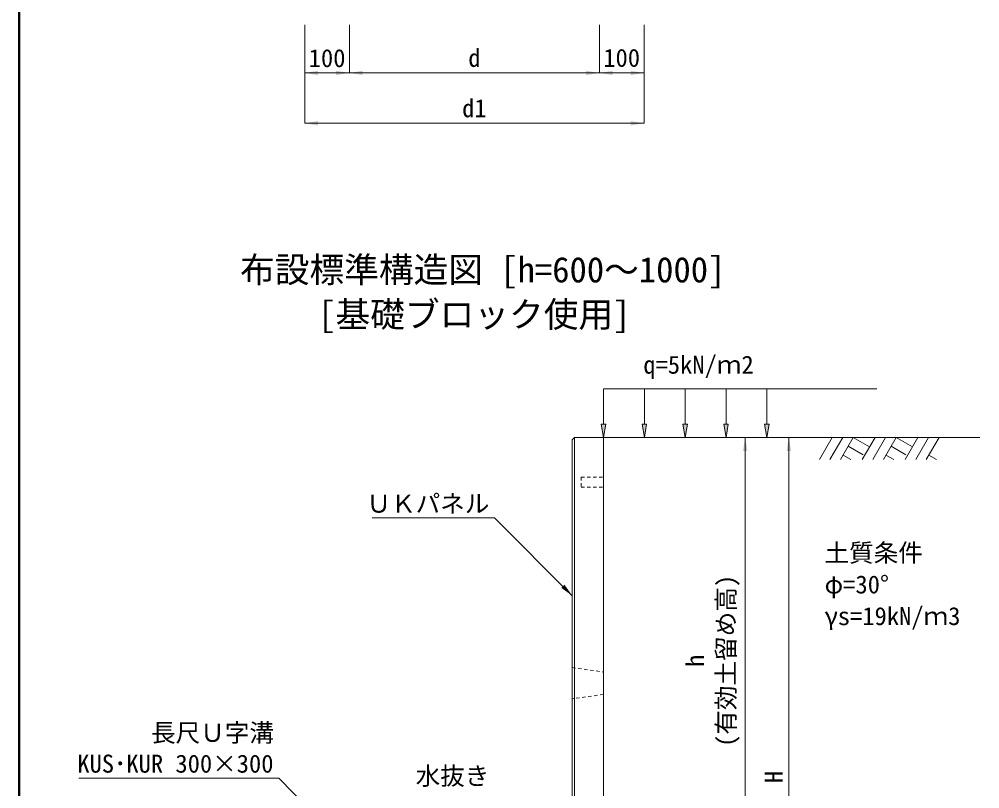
# Model space of a CAD drawing. Units: millimetres at full size. Extents: x 775 to 11990, y -20722 to -13297.
# Drawn here: x 1275 to 3426, y -17450 to -15727 of the extents above; entities that cross this region are included whole.
import ezdxf
from ezdxf.enums import TextEntityAlignment as Align

# ---------------------------------------------------------------- set-up
doc = ezdxf.new("R2010")
doc.units = ezdxf.units.MM
doc.header["$LTSCALE"] = 10
doc.linetypes.add('USER1', pattern=[1.35, 0.75, -0.6])
for name, color, linetype, lineweight in [('0_2', 7, 'Continuous', 13), ('インサート', 3, 'USER1', 9), ('ハッチング', 7, 'Continuous', 9), ('図枠', 7, 'Continuous', 5), ('寸法線', 7, 'Continuous', 9), ('本体', 2, 'Continuous', 20), ('補助線', 4, 'Continuous', 5)]:
    doc.layers.add(name, color=color, linetype=linetype, lineweight=lineweight)
doc.layers.add('文字', color=7, linetype='Continuous')
doc.styles.add('ＭＳ ゴシック', font='')
doc.styles.get('ＭＳ ゴシック').set_extended_font_data('MS Gothic')

# ---------------------------------------------------------------- blocks, each defined once
blk = doc.blocks.new('filled_arrow')
at = {"color": 0, "linetype": 'Continuous', "lineweight": -2}
blk.add_solid([(7.5, 1.25), (0, 0), (7.5, -1.25)], dxfattribs=at)

msp = doc.modelspace()

# ---------------------------------------------------------------- hatches: boundary and pattern name
at = {"layer": '寸法線'}
for points in [[(2588.33, -16633.53), (2583.33, -16663.53), (2578.33, -16633.53)], [(2679.75, -16633.53), (2674.75, -16663.53), (2669.75, -16633.53)], [(2771.16, -16633.53), (2766.16, -16663.53), (2761.16, -16633.53)], [(2862.57, -16633.53), (2857.57, -16663.53), (2852.57, -16633.53)], [(2953.99, -16633.53), (2948.99, -16663.53), (2943.99, -16633.53)]]:
    msp.add_hatch(color=256, dxfattribs=at).paths.add_polyline_path(points)

# ---------------------------------------------------------------- linework, layer by layer
at = {"layer": '0_2', "lineweight": 20}
msp.add_line((2583.33, -16663.53), (3425.69, -16663.53), dxfattribs=at)
at = {"layer": 'インサート'}
for p, q in [((2533.34, -16752.03), (2583.33, -16752.03)), ((2533.34, -16752.03), (2533.34, -16775.03)), ((2533.34, -16775.03), (2583.33, -16775.03))]:
    msp.add_line(p, q, dxfattribs=at)
at = {"layer": 'ハッチング'}
for p, q in [((3095.22, -16663.53), (3066.57, -16713.15)), ((3118.84, -16663.53), (3090.19, -16713.15)), ((3142.46, -16663.53), (3113.82, -16713.15)), ((3142.46, -16663.53), (3179.03, -16684.64)), ((3191.22, -16663.53), (3162.57, -16713.15)), ((3214.84, -16663.53), (3186.19, -16713.15)), ((3238.46, -16663.53), (3209.81, -16713.15)), ((3238.46, -16663.53), (3275.03, -16684.64)), ((3287.22, -16663.53), (3258.57, -16713.15)), ((3310.84, -16663.53), (3282.19, -16713.15)), ((3334.46, -16663.53), (3305.81, -16713.15)), ((3131.04, -16683.31), (3164.45, -16702.61)), ((3227.04, -16683.31), (3260.46, -16702.61)), ((3119.62, -16703.1), (3137.03, -16713.15)), ((3215.62, -16703.1), (3233.03, -16713.15)), ((3311.62, -16703.1), (3329.03, -16713.15))]:
    msp.add_line(p, q, dxfattribs=at)
at = {"layer": '図枠', "lineweight": 40}
msp.add_line((1275.19, -13547.08), (1275.19, -20472.08), dxfattribs=at)
at = {"layer": '寸法線'}
for p, q in [((1914.45, -15739.89), (1914.45, -15847.59)), ((1914.45, -15739.89), (1914.45, -15960.31)), ((2014.45, -15739.89), (2014.45, -15847.59)), ((2014.45, -15739.89), (2014.45, -15847.59)), ((2573.95, -15739.89), (2573.95, -15847.59)), ((2573.95, -15739.89), (2573.95, -15847.59)), ((2673.95, -15739.89), (2673.95, -15847.59)), ((2673.95, -15739.89), (2673.95, -15960.31)), ((1914.45, -15847.59), (2014.45, -15847.59)), ((2014.45, -15847.59), (2573.95, -15847.59)), ((2573.95, -15847.59), (2673.95, -15847.59)), ((1914.45, -15960.31), (2673.95, -15960.31)), ((3195.27, -16554.98), (2583.33, -16554.98)), ((2583.33, -16633.53), (2583.33, -16554.98)), ((2674.75, -16633.53), (2674.75, -16554.98)), ((2766.16, -16633.53), (2766.16, -16554.98)), ((2857.57, -16633.53), (2857.57, -16554.98)), ((2948.99, -16633.53), (2948.99, -16554.98)), ((2608.33, -16663.53), (2998.24, -16663.53)), ((2608.33, -16663.53), (2900.47, -16663.53)), ((2900.47, -17663.53), (2900.47, -16663.53)), ((2998.24, -18183.52), (2998.24, -16663.53))]:
    msp.add_line(p, q, dxfattribs=at)
for points in [[(2588.33, -16633.53), (2583.33, -16663.53), (2578.33, -16633.53)], [(2679.75, -16633.53), (2674.75, -16663.53), (2669.75, -16633.53)], [(2771.16, -16633.53), (2766.16, -16663.53), (2761.16, -16633.53)], [(2862.57, -16633.53), (2857.57, -16663.53), (2852.57, -16633.53)], [(2953.99, -16633.53), (2948.99, -16663.53), (2943.99, -16633.53)]]:
    msp.add_lwpolyline(points, close=True, dxfattribs=at)
for points in [[(2513.33, -17017.69), (2339.05, -16843.41), (2330.04, -16843.41), (2065.67, -16843.41)], [(2088.3, -17663.53), (1856.78, -17426.02), (1847.76, -17426.02), (1408.43, -17426.02)]]:
    msp.add_lwpolyline(points, dxfattribs=at)
at = {"layer": '本体'}
for p, q in [((2513.33, -16668.53), (2518.33, -16663.53)), ((2518.33, -16663.53), (2583.33, -16663.53)), ((2583.33, -16663.53), (2583.33, -18183.52)), ((2513.33, -16668.53), (2513.33, -17848.53))]:
    msp.add_line(p, q, dxfattribs=at)
at = {"layer": '本体', "lineweight": 5}
msp.add_line((2518.33, -16663.53), (2518.33, -17848.53), dxfattribs=at)
at = {"layer": '本体', "linetype": 'USER1', "lineweight": 9}
for p, q in [((2513.33, -17178.53), (2583.33, -17188.53)), ((2583.33, -17238.53), (2513.33, -17248.53))]:
    msp.add_line(p, q, dxfattribs=at)
at = {"layer": '補助線', "color": 8, "lineweight": 40}
msp.add_line((1275.19, -20100.83), (1275.19, -13675.83), dxfattribs=at)

# ---------------------------------------------------------------- block references
at = {"layer": '寸法線', "xscale": 4, "yscale": 4}
for p in [(1914.45, -15847.59), (2014.45, -15847.59), (2573.95, -15847.59), (1914.45, -15960.31)]:
    msp.add_blockref('filled_arrow', p, dxfattribs=at)
for p, rotation in [((2014.45, -15847.59), 180), ((2573.95, -15847.59), 180), ((2673.95, -15847.59), 180), ((2673.95, -15960.31), 180), ((2900.47, -16663.53), 270), ((2998.24, -16663.53), 270), ((2513.33, -17017.69), 135)]:
    msp.add_blockref('filled_arrow', p, dxfattribs=dict(at, rotation=rotation))

# ---------------------------------------------------------------- texts
at = {"layer": '0_2', "style": 'ＭＳ ゴシック'}
for s, p in [(' 布設標準構造図 [h=600～1000]', (1730.88, -16259.53)), ('[基礎ブロック使用]', (1944.55, -16359.53))]:
    msp.add_text(s, height=56.96, dxfattribs=at).set_placement(p, align=Align.TOP_LEFT)
at = {"layer": '寸法線', "style": 'ＭＳ ゴシック'}
for s, p in [('100', (1964.45, -15814.45)), ('d', (2294.2, -15813.84)), ('100', (2623.95, -15813.84)), ('d1', (2294.2, -15926.56))]:
    msp.add_text(s, height=40.35, dxfattribs=at).set_placement(p, align=Align.MIDDLE_CENTER)
for s, p in [('ＵＫパネル', (2327.79, -16791.33)), ('水抜き', (2327.71, -17400.83))]:
    msp.add_text(s, height=40.35, dxfattribs=at).set_placement(p, align=Align.TOP_RIGHT)
for s, p in [('土質条件', (3078.12, -16901.53)), ('φ=30°', (3078.12, -16972.36)), ('γs=19kN/ｍ3', (3078.12, -17043.2))]:
    msp.add_text(s, height=40.35, dxfattribs=at).set_placement(p, align=Align.TOP_LEFT)
for s, p in [('(有効土留め高)', (2889.58, -17356.16)), ('h', (2820.52, -17177.29))]:
    msp.add_text(s, height=40.35, rotation=90, dxfattribs=at).set_placement(p, align=Align.BOTTOM_LEFT)
for s, p in [('長尺Ｕ字溝', (1570.33, -17356.85)), ('KUS･KUR 300×300', (1405.21, -17425.91))]:
    msp.add_text(s, height=40.35, dxfattribs=at).set_placement(p, align=Align.BOTTOM_LEFT)
msp.add_text('H', height=40.35, rotation=90, dxfattribs=at).set_placement((2964.49, -17423.53), align=Align.MIDDLE_CENTER)
at = {"layer": '文字', "style": 'ＭＳ ゴシック'}
msp.add_text('q=5kN/ｍ2', height=40.35, dxfattribs=at).set_placement((2672.38, -16532.92), align=Align.BOTTOM_LEFT)

doc.saveas('drawing.dxf')
